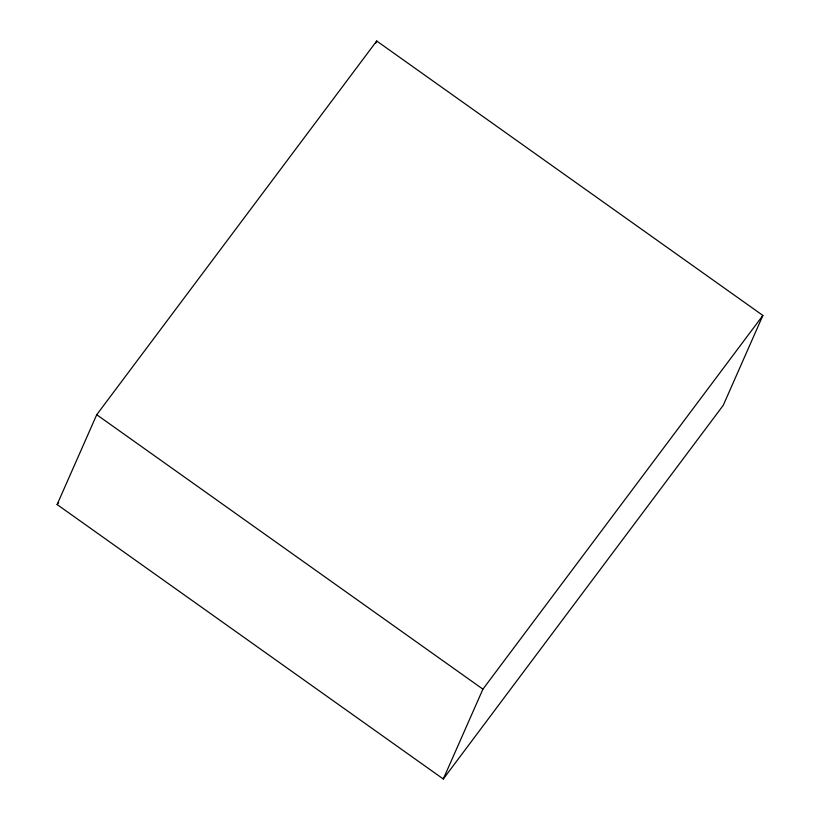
<?xml version="1.0" encoding="UTF-8"?>
<svg xmlns="http://www.w3.org/2000/svg" width="820" height="820" viewBox="0 0 820 820"><rect width="100%" height="100%" fill="white"/><g stroke="black" fill="none" stroke-linecap="round" stroke-linejoin="round"><path stroke-width="1.23" d="M57.113 504.546L96.729 414.715L376.708 41L762.887 315.454L723.271 405.285L443.292 779L57.113 504.546L58.64 502.506M375.673 43.337L376.708 41M443.292 779L482.918 689.159L762.887 315.454M96.729 414.715L482.918 689.159"/></g></svg>
